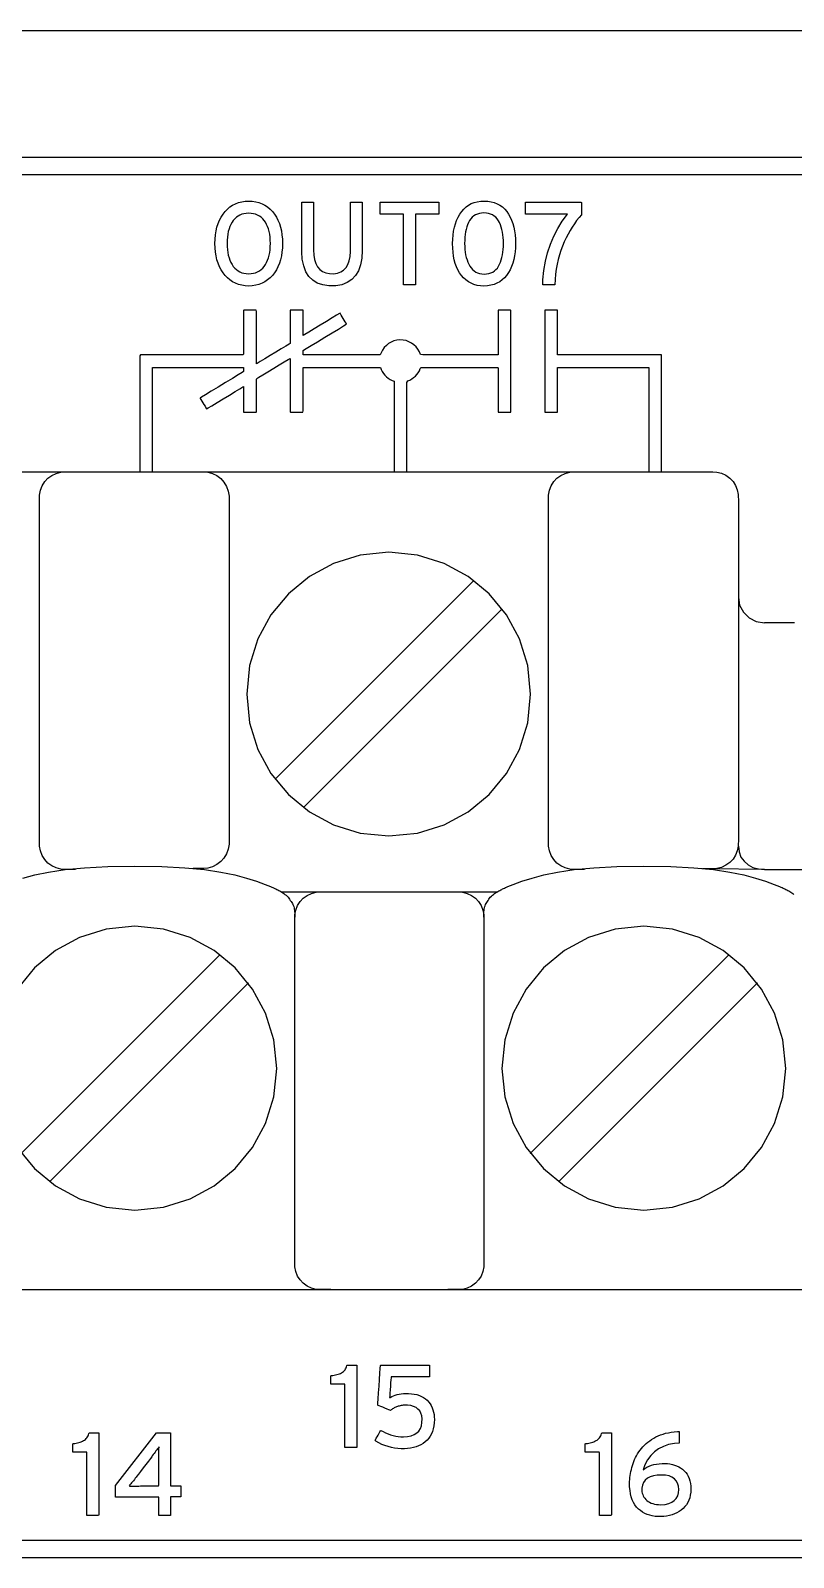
# Model space of a CAD drawing. Extents: x 1 to 47.7, y 0.2 to 33.4.
# Drawn here: x 30.652 to 31.551, y 13.384 to 15.184 of the extents above; entities that cross this region are included whole.
import ezdxf

# ---------------------------------------------------------------- set-up
doc = ezdxf.new("R2010")
doc.units = 0
doc.header["$MEASUREMENT"] = 0
doc.layers.add('6_0____DWG', color=7, linetype='CONTINUOUS')

msp = doc.modelspace()

# ---------------------------------------------------------------- linework, layer by layer
at = {"layer": '6_0____DWG'}
for points in [[(29.6799, 15.1836), (29.7622, 15.1836), (29.8452, 15.1836), (29.9287, 15.1836), (30.0129, 15.1836), (30.0976, 15.1836), (30.183, 15.1836), (30.2689, 15.1836), (30.4423, 15.1836), (30.6179, 15.1836), (30.7955, 15.1836), (30.975, 15.1836), (31.1564, 15.1836), (31.3395, 15.1836), (31.5243, 15.1836), (31.7106, 15.1836)], [(31.8808, 15.0339), (31.3597, 15.0339), (31.1005, 15.0339), (30.8428, 15.0339), (30.5871, 15.0339), (30.3339, 15.0339), (30.0839, 15.0339), (29.9601, 15.0339), (29.8373, 15.0339), (29.7156, 15.0339), (29.5949, 15.0339), (29.4754, 15.0339), (29.357, 15.0339), (29.24, 15.0339), (29.1243, 15.0339), (29.01, 15.0339), (28.8971, 15.0339), (28.7858, 15.0339), (28.6761, 15.0339), (28.568, 15.0339), (28.4617, 15.0339)], [(28.4781, 15.0139), (28.5488, 15.0139), (28.6204, 15.0139), (28.6931, 15.0139), (28.7666, 15.0139), (28.9165, 15.0139), (29.0698, 15.0139), (29.2264, 15.0139), (29.386, 15.0139), (29.5485, 15.0139), (29.7137, 15.0139), (29.8813, 15.0139), (30.0512, 15.0139), (30.2231, 15.0139), (30.3969, 15.0139), (30.5724, 15.0139), (30.7493, 15.0139), (30.9275, 15.0139), (31.2868, 15.0139), (31.6489, 15.0139)], [(31.1057, 14.967), (31.1057, 14.884), (31.0916, 14.884), (31.0916, 14.967), (31.0641, 14.967), (31.0641, 14.9812), (31.1332, 14.9812), (31.1332, 14.967), (31.1057, 14.967)], [(31.2732, 14.8015), (31.2732, 14.854), (31.2582, 14.854), (31.2582, 14.734), (31.2732, 14.734), (31.2732, 14.7865), (31.3807, 14.7865), (31.3807, 14.6636), (31.3957, 14.6636), (31.3957, 14.8015), (31.2732, 14.8015)], [(26.4752, 14.6636), (31.4522, 14.6636)], [(30.7049, 14.1948), (30.7044, 14.1948), (30.703, 14.1948), (30.7011, 14.1948), (30.6989, 14.1948), (30.6967, 14.1948), (30.6947, 14.1948), (30.6932, 14.1948), (30.6925, 14.1948), (30.6878, 14.1952), (30.6822, 14.1967), (30.677, 14.1991), (30.6725, 14.2024), (30.6687, 14.2065), (30.6657, 14.2113), (30.6636, 14.2166), (30.6626, 14.2223), (30.6625, 14.2309), (30.6625, 14.2653), (30.6625, 14.322), (30.6625, 14.392), (30.6625, 14.4664), (30.6625, 14.5364), (30.6625, 14.5931), (30.6625, 14.6275), (30.6626, 14.6361), (30.6636, 14.6418), (30.6657, 14.6471), (30.6687, 14.6519), (30.6725, 14.656), (30.677, 14.6593), (30.6822, 14.6617), (30.6878, 14.6632), (30.6925, 14.6636), (30.6932, 14.6636), (30.6947, 14.6636), (30.6967, 14.6636), (30.6989, 14.6636), (30.7011, 14.6636), (30.703, 14.6636), (30.7044, 14.6636), (30.7049, 14.6636)], [(30.8438, 14.6636), (30.8444, 14.6636), (30.8457, 14.6636), (30.8476, 14.6636), (30.8498, 14.6636), (30.852, 14.6636), (30.854, 14.6636), (30.8555, 14.6636), (30.8562, 14.6636), (30.861, 14.6632), (30.8666, 14.6616), (30.8717, 14.6591), (30.8762, 14.6556), (30.88, 14.6513), (30.883, 14.6463), (30.8851, 14.6408), (30.8861, 14.6347), (30.8862, 14.626), (30.8862, 14.592), (30.8862, 14.5359), (30.8862, 14.4666), (30.8862, 14.3929), (30.8862, 14.3236), (30.8862, 14.2675), (30.8862, 14.2335), (30.8861, 14.2248), (30.8851, 14.2188), (30.883, 14.2132), (30.88, 14.2083), (30.8762, 14.204), (30.8717, 14.2005), (30.8666, 14.1979), (30.861, 14.1964), (30.8562, 14.196), (30.8555, 14.196), (30.854, 14.196), (30.852, 14.196), (30.8498, 14.196), (30.8476, 14.196), (30.8457, 14.196), (30.8444, 14.196), (30.8438, 14.196)], [(31.3049, 14.1948), (31.3044, 14.1948), (31.303, 14.1948), (31.3011, 14.1948), (31.2989, 14.1948), (31.2967, 14.1948), (31.2947, 14.1948), (31.2932, 14.1948), (31.2925, 14.1948), (31.2878, 14.1952), (31.2822, 14.1967), (31.277, 14.1991), (31.2725, 14.2024), (31.2687, 14.2065), (31.2657, 14.2113), (31.2636, 14.2166), (31.2626, 14.2223), (31.2625, 14.2309), (31.2625, 14.2653), (31.2625, 14.322), (31.2625, 14.392), (31.2625, 14.4664), (31.2625, 14.5364), (31.2625, 14.5931), (31.2625, 14.6275), (31.2626, 14.6361), (31.2636, 14.6418), (31.2657, 14.6471), (31.2687, 14.6519), (31.2725, 14.656), (31.277, 14.6593), (31.2822, 14.6617), (31.2878, 14.6632), (31.2925, 14.6636), (31.2932, 14.6636), (31.2947, 14.6636), (31.2967, 14.6636), (31.2989, 14.6636), (31.3011, 14.6636), (31.303, 14.6636), (31.3044, 14.6636), (31.3049, 14.6636)], [(31.4439, 14.6636), (31.4444, 14.6636), (31.4457, 14.6636), (31.4476, 14.6636), (31.4498, 14.6636), (31.4521, 14.6636), (31.4541, 14.6636), (31.4555, 14.6636), (31.4562, 14.6636), (31.461, 14.6632), (31.4666, 14.6618), (31.4717, 14.6594), (31.4762, 14.6561), (31.4801, 14.6521), (31.4831, 14.6475), (31.4851, 14.6423), (31.4862, 14.6367), (31.4863, 14.6281), (31.4863, 14.5936), (31.4863, 14.5369), (31.4863, 14.4668), (31.4863, 14.3922), (31.4863, 14.3221), (31.4863, 14.2654), (31.4863, 14.231), (31.4862, 14.2224), (31.4851, 14.2167), (31.4831, 14.2116), (31.4801, 14.2069), (31.4762, 14.2029), (31.4717, 14.1997), (31.4666, 14.1973), (31.461, 14.1959), (31.4562, 14.1955), (31.4555, 14.1955), (31.4541, 14.1955), (31.4521, 14.1955), (31.4498, 14.1955), (31.4476, 14.1955), (31.4457, 14.1955), (31.4444, 14.1955), (31.4439, 14.1955)], [(30.9404, 14.3011), (31.1747, 14.5354)], [(31.4863, 14.5157), (31.4878, 14.5062), (31.4922, 14.4979), (31.4989, 14.4914), (31.5074, 14.4871), (31.5171, 14.4855)], [(30.9739, 14.2677), (31.2081, 14.502)], [(31.5525, 14.4855), (31.5268, 14.4855), (31.5171, 14.4855)], [(31.4863, 14.2222), (31.4871, 14.2154), (31.4894, 14.2094), (31.493, 14.2044), (31.4978, 14.2003), (31.5035, 14.1973), (31.51, 14.1954), (31.5171, 14.1948), (31.5214, 14.1948), (31.5323, 14.1948), (31.5472, 14.1948), (31.5635, 14.1948), (31.5784, 14.1948), (31.5893, 14.1948), (31.5936, 14.1948)], [(30.6431, 14.1847), (30.6569, 14.1883), (30.6733, 14.1917), (30.6927, 14.1946), (30.7158, 14.1968), (30.743, 14.1983), (30.7748, 14.1988), (30.8067, 14.1983), (30.8339, 14.1968), (30.857, 14.1946), (30.8764, 14.1917), (30.8928, 14.1883), (30.9066, 14.1847), (30.9184, 14.1809), (30.9287, 14.1771), (30.935, 14.1746), (30.9365, 14.174), (30.9378, 14.1734), (30.939, 14.1729), (30.9401, 14.1724), (30.9412, 14.1719), (30.9423, 14.1713), (30.9434, 14.1708), (30.9445, 14.1702), (30.9458, 14.1695), (30.947, 14.1688), (30.9482, 14.168), (30.9494, 14.1672), (30.9507, 14.1663), (30.9519, 14.1654), (30.9532, 14.1644), (30.9545, 14.1634), (30.9558, 14.1622), (30.9566, 14.1609), (30.9574, 14.1597), (30.9582, 14.1584), (30.9591, 14.1572), (30.9599, 14.1559), (30.9606, 14.1546), (30.9613, 14.1534), (30.9619, 14.1521), (30.9623, 14.151), (30.9627, 14.1497), (30.9629, 14.1482), (30.9631, 14.1466), (30.9633, 14.145), (30.9634, 14.1433), (30.9635, 14.1416), (30.9635, 14.1399), (30.9635, 14.1384)], [(31.1862, 14.1384), (31.1862, 14.1399), (31.1862, 14.1416), (31.1863, 14.1433), (31.1864, 14.145), (31.1866, 14.1466), (31.1868, 14.1482), (31.187, 14.1497), (31.1874, 14.151), (31.1878, 14.1521), (31.1884, 14.1534), (31.1891, 14.1546), (31.1898, 14.1559), (31.1906, 14.1572), (31.1915, 14.1584), (31.1923, 14.1597), (31.1931, 14.1609), (31.1939, 14.1622), (31.1952, 14.1634), (31.1965, 14.1644), (31.1977, 14.1654), (31.199, 14.1663), (31.2002, 14.1672), (31.2015, 14.168), (31.2027, 14.1688), (31.2039, 14.1695), (31.2052, 14.1702), (31.2063, 14.1708), (31.2074, 14.1713), (31.2085, 14.1719), (31.2096, 14.1724), (31.2107, 14.1729), (31.2119, 14.1734), (31.2132, 14.174), (31.2147, 14.1746), (31.221, 14.1771), (31.2313, 14.1809), (31.2431, 14.1847), (31.2569, 14.1883), (31.2733, 14.1917), (31.2927, 14.1946), (31.3158, 14.1968), (31.343, 14.1983), (31.3749, 14.1988), (31.4067, 14.1983), (31.4339, 14.1968), (31.457, 14.1946), (31.4764, 14.1917), (31.4928, 14.1883), (31.5066, 14.1847), (31.5184, 14.1809), (31.5287, 14.1771), (31.535, 14.1746), (31.5365, 14.174), (31.5378, 14.1734), (31.539, 14.1729), (31.5401, 14.1724), (31.5412, 14.1719), (31.5423, 14.1713), (31.5434, 14.1708), (31.5445, 14.1702), (31.5458, 14.1695), (31.547, 14.1688), (31.5482, 14.168), (31.5494, 14.1672), (31.5507, 14.1663), (31.5519, 14.1654)], [(31.5171, 14.1948), (31.4563, 14.1955)], [(30.9477, 14.1683), (31.2025, 14.1683)], [(31.0059, 13.6996), (31.0054, 13.6996), (31.0041, 13.6996), (31.0021, 13.6996), (30.9999, 13.6996), (30.9977, 13.6996), (30.9957, 13.6996), (30.9942, 13.6996), (30.9936, 13.6996), (30.9888, 13.6999), (30.9832, 13.7013), (30.9781, 13.7037), (30.9735, 13.707), (30.9697, 13.711), (30.9667, 13.7156), (30.9647, 13.7208), (30.9636, 13.7265), (30.9635, 13.7351), (30.9635, 13.7696), (30.9635, 13.8264), (30.9635, 13.8966), (30.9635, 13.9713), (30.9635, 14.0415), (30.9635, 14.0983), (30.9635, 14.1328), (30.9636, 14.1414), (30.9647, 14.147), (30.9667, 14.1522), (30.9697, 14.1569), (30.9735, 14.1609), (30.9781, 14.1641), (30.9832, 14.1665), (30.9888, 14.168), (30.9936, 14.1683), (30.9942, 14.1683), (30.9957, 14.1683), (30.9977, 14.1683), (30.9999, 14.1683), (31.0021, 14.1683), (31.0041, 14.1683), (31.0054, 14.1683), (31.0059, 14.1683)], [(31.144, 14.1683), (31.1445, 14.1683), (31.1459, 14.1683), (31.1478, 14.1683), (31.15, 14.1683), (31.1522, 14.1683), (31.1542, 14.1683), (31.1557, 14.1683), (31.1564, 14.1683), (31.1611, 14.168), (31.1667, 14.1665), (31.1718, 14.1641), (31.1764, 14.1609), (31.1802, 14.1569), (31.1832, 14.1522), (31.1853, 14.147), (31.1863, 14.1414), (31.1864, 14.1328), (31.1864, 14.0983), (31.1864, 14.0415), (31.1864, 13.9713), (31.1864, 13.8966), (31.1864, 13.8264), (31.1864, 13.7696), (31.1864, 13.7351), (31.1863, 13.7265), (31.1853, 13.7208), (31.1832, 13.7156), (31.1802, 13.711), (31.1764, 13.707), (31.1718, 13.7037), (31.1667, 13.7013), (31.1611, 13.6999), (31.1564, 13.6996), (31.1557, 13.6996), (31.1542, 13.6996), (31.1522, 13.6996), (31.15, 13.6996), (31.1478, 13.6996), (31.1459, 13.6996), (31.1445, 13.6996), (31.144, 13.6996)], [(30.6361, 13.8669), (30.6565, 13.8422), (30.6813, 13.8218), (30.7097, 13.8064), (30.7412, 13.7967), (30.7749, 13.7933), (30.8086, 13.7967), (30.84, 13.8064), (30.8684, 13.8218), (30.8932, 13.8422), (30.9136, 13.8669), (30.929, 13.8953), (30.9388, 13.9267), (30.9422, 13.9604), (30.9388, 13.9941), (30.929, 14.0255), (30.9136, 14.0539), (30.8932, 14.0787), (30.8684, 14.0992), (30.84, 14.1146), (30.8086, 14.1244), (30.7749, 14.1278), (30.7412, 14.1244), (30.7097, 14.1146), (30.6813, 14.0992), (30.6565, 14.0787), (30.6361, 14.0539)], [(30.6411, 13.8601), (30.8754, 14.0944)], [(31.2411, 13.8601), (31.4754, 14.0944)], [(30.6745, 13.8267), (30.9088, 14.061)], [(31.2745, 13.8267), (31.5088, 14.061)], [(26.7935, 13.6996), (31.7746, 13.6996)], [(30.8168, 13.4554), (30.8168, 13.4335), (30.8031, 13.4335), (30.8031, 13.4549), (30.7521, 13.4549), (30.7521, 13.4688), (30.8006, 13.5307), (30.8168, 13.5307), (30.8168, 13.4682), (30.8292, 13.4682), (30.8292, 13.4554), (30.8168, 13.4554)], [(32.133, 13.4039), (31.4073, 13.4039), (31.0469, 13.4039), (30.8679, 13.4039), (30.6902, 13.4039), (30.5137, 13.4039), (30.3388, 13.4039), (30.1656, 13.4039), (29.9943, 13.4039), (29.8251, 13.4039), (29.6583, 13.4039), (29.494, 13.4039), (29.3325, 13.4039), (29.1738, 13.4039), (29.0183, 13.4039), (28.8661, 13.4039), (28.7914, 13.4039), (28.7175, 13.4039), (28.6445, 13.4039), (28.5725, 13.4039), (28.5015, 13.4039), (28.4315, 13.4039)], [(28.4617, 13.3839), (28.568, 13.3839), (28.6761, 13.3839), (28.7858, 13.3839), (28.8971, 13.3839), (29.01, 13.3839), (29.1243, 13.3839), (29.24, 13.3839), (29.357, 13.3839), (29.4754, 13.3839), (29.5949, 13.3839), (29.7156, 13.3839), (29.8373, 13.3839), (29.9601, 13.3839), (30.0839, 13.3839), (30.3339, 13.3839), (30.5871, 13.3839), (30.8428, 13.3839), (31.1005, 13.3839), (31.3597, 13.3839), (31.8808, 13.3839)]]:
    msp.add_lwpolyline(points, dxfattribs=at)
for points in [[(30.9491, 14.9326), (30.9489, 14.9275), (30.9484, 14.9225), (30.9477, 14.9179), (30.9466, 14.9134), (30.9453, 14.9093), (30.9437, 14.9053), (30.9418, 14.9017), (30.9396, 14.8982), (30.9371, 14.895), (30.9344, 14.8922), (30.9314, 14.8896), (30.9283, 14.8875), (30.9249, 14.8858), (30.9213, 14.8844), (30.9174, 14.8834), (30.9134, 14.8827), (30.9091, 14.8824), (30.9049, 14.8827), (30.9009, 14.8834), (30.8971, 14.8844), (30.8935, 14.8858), (30.8902, 14.8875), (30.8871, 14.8896), (30.8842, 14.8922), (30.8815, 14.895), (30.879, 14.8982), (30.8768, 14.9017), (30.8748, 14.9053), (30.8732, 14.9093), (30.8718, 14.9134), (30.8707, 14.9179), (30.87, 14.9225), (30.8695, 14.9275), (30.8693, 14.9326), (30.8695, 14.9378), (30.87, 14.9427), (30.8707, 14.9474), (30.8718, 14.9519), (30.8732, 14.9561), (30.8748, 14.96), (30.8768, 14.9637), (30.879, 14.9672), (30.8815, 14.9704), (30.8842, 14.9732), (30.8871, 14.9757), (30.8902, 14.9778), (30.8935, 14.9795), (30.8971, 14.9809), (30.9009, 14.9819), (30.9049, 14.9825), (30.9091, 14.9827), (30.9134, 14.9825), (30.9174, 14.9819), (30.9213, 14.9809), (30.9249, 14.9795), (30.9283, 14.9778), (30.9314, 14.9757), (30.9344, 14.9732), (30.9371, 14.9704), (30.9396, 14.9672), (30.9418, 14.9637), (30.9437, 14.96), (30.9453, 14.9561), (30.9466, 14.9519), (30.9477, 14.9474), (30.9484, 14.9427), (30.9489, 14.9378)], [(31.0431, 14.9245), (31.0426, 14.9154), (31.0411, 14.9074), (31.0386, 14.9005), (31.0351, 14.8947), (31.0307, 14.89), (31.0254, 14.8865), (31.0191, 14.884), (31.0118, 14.8827), (31.0038, 14.8826), (30.9964, 14.8837), (30.99, 14.886), (30.9846, 14.8894), (30.9801, 14.8938), (30.9765, 14.8994), (30.974, 14.9062), (30.9723, 14.914), (30.9716, 14.9229), (30.9716, 14.9262), (30.9716, 14.9312), (30.9716, 14.9389), (30.9716, 14.9481), (30.9716, 14.9579), (30.9716, 14.9672), (30.9716, 14.9748), (30.9716, 14.9798), (30.9716, 14.9812), (30.9723, 14.9812), (30.9739, 14.9812), (30.976, 14.9812), (30.9784, 14.9812), (30.9808, 14.9812), (30.983, 14.9812), (30.9847, 14.9812), (30.9856, 14.9812), (30.9857, 14.9804), (30.9857, 14.9761), (30.9857, 14.9689), (30.9857, 14.96), (30.9857, 14.9503), (30.9857, 14.9409), (30.9857, 14.9329), (30.9857, 14.9273), (30.9857, 14.9252), (30.986, 14.919), (30.9869, 14.9137), (30.9883, 14.909), (30.9903, 14.9051), (30.993, 14.902), (30.9962, 14.8996), (31, 14.898), (31.0043, 14.8971), (31.0092, 14.897), (31.0138, 14.8977), (31.0178, 14.8992), (31.0211, 14.9013), (31.0239, 14.9042), (31.0261, 14.9078), (31.0277, 14.9121), (31.0286, 14.9172), (31.029, 14.923), (31.029, 14.9256), (31.029, 14.9307), (31.029, 14.9384), (31.029, 14.9478), (31.029, 14.9577), (31.029, 14.967), (31.029, 14.9747), (31.029, 14.9798), (31.029, 14.9812), (31.0298, 14.9812), (31.0313, 14.9812), (31.0334, 14.9812), (31.0358, 14.9812), (31.0383, 14.9812), (31.0404, 14.9812), (31.0421, 14.9812), (31.043, 14.9812), (31.0431, 14.9804), (31.0431, 14.976), (31.0431, 14.9688), (31.0431, 14.9597), (31.0431, 14.9499), (31.0431, 14.9404), (31.0431, 14.9323), (31.0431, 14.9266)], [(31.2237, 14.9328), (31.2236, 14.9276), (31.2232, 14.9227), (31.2226, 14.918), (31.2216, 14.9136), (31.2205, 14.9094), (31.219, 14.9055), (31.2174, 14.9017), (31.2154, 14.8983), (31.2132, 14.895), (31.2107, 14.8922), (31.208, 14.8896), (31.205, 14.8875), (31.2018, 14.8858), (31.1983, 14.8844), (31.1946, 14.8834), (31.1907, 14.8827), (31.1865, 14.8824), (31.1823, 14.8827), (31.1784, 14.8833), (31.1747, 14.8843), (31.1713, 14.8857), (31.1681, 14.8875), (31.1652, 14.8896), (31.1625, 14.8921), (31.16, 14.8949), (31.1578, 14.8981), (31.1558, 14.9015), (31.1542, 14.9052), (31.1527, 14.9091), (31.1515, 14.9133), (31.1506, 14.9177), (31.15, 14.9224), (31.1496, 14.9273), (31.1495, 14.9325), (31.1496, 14.9377), (31.15, 14.9426), (31.1507, 14.9473), (31.1516, 14.9517), (31.1528, 14.9559), (31.1542, 14.9599), (31.1559, 14.9636), (31.1579, 14.9671), (31.1602, 14.9703), (31.1626, 14.9732), (31.1654, 14.9757), (31.1683, 14.9778), (31.1715, 14.9796), (31.175, 14.9809), (31.1786, 14.9819), (31.1826, 14.9825), (31.1867, 14.9827), (31.1909, 14.9825), (31.1949, 14.9819), (31.1986, 14.9809), (31.202, 14.9795), (31.2052, 14.9778), (31.2082, 14.9757), (31.2109, 14.9732), (31.2133, 14.9704), (31.2155, 14.9672), (31.2174, 14.9638), (31.2191, 14.9601), (31.2205, 14.9562), (31.2217, 14.952), (31.2226, 14.9475), (31.2232, 14.9429), (31.2236, 14.9379)], [(31.3013, 14.9665), (31.2985, 14.9632), (31.2957, 14.9596), (31.293, 14.9559), (31.2904, 14.952), (31.288, 14.9479), (31.2856, 14.9437), (31.2833, 14.9392), (31.2811, 14.9345), (31.279, 14.9296), (31.2771, 14.9245), (31.2755, 14.9193), (31.274, 14.9138), (31.2728, 14.9082), (31.2717, 14.9024), (31.2709, 14.8965), (31.2703, 14.8903), (31.27, 14.884), (31.2694, 14.884), (31.268, 14.884), (31.2659, 14.884), (31.2635, 14.884), (31.261, 14.884), (31.2587, 14.884), (31.2569, 14.884), (31.2559, 14.884), (31.256, 14.8897), (31.2572, 14.9008), (31.259, 14.9116), (31.2615, 14.9218), (31.2648, 14.9317), (31.2688, 14.9412), (31.2734, 14.9502), (31.2788, 14.9589), (31.2849, 14.9671), (31.283, 14.9671), (31.278, 14.9671), (31.2708, 14.9671), (31.2624, 14.9671), (31.2538, 14.9671), (31.2459, 14.9671), (31.2396, 14.9671), (31.2361, 14.9671), (31.2356, 14.9672), (31.2356, 14.9683), (31.2356, 14.97), (31.2356, 14.9723), (31.2356, 14.9748), (31.2356, 14.9772), (31.2356, 14.9792), (31.2356, 14.9806), (31.2356, 14.9812), (31.2381, 14.9812), (31.2448, 14.9812), (31.2544, 14.9812), (31.2656, 14.9812), (31.2771, 14.9812), (31.2876, 14.9812), (31.2959, 14.9812), (31.3007, 14.9812), (31.3013, 14.981), (31.3013, 14.98), (31.3013, 14.9781), (31.3013, 14.9758), (31.3013, 14.9732), (31.3013, 14.9707), (31.3013, 14.9685), (31.3013, 14.967)], [(30.9347, 14.9326), (30.9346, 14.9365), (30.9343, 14.9401), (30.9339, 14.9435), (30.9333, 14.9467), (30.9325, 14.9498), (30.9315, 14.9526), (30.9303, 14.9552), (30.929, 14.9577), (30.9275, 14.9599), (30.9258, 14.9618), (30.9239, 14.9635), (30.9219, 14.9649), (30.9197, 14.9661), (30.9173, 14.967), (30.9147, 14.9677), (30.912, 14.9681), (30.9091, 14.9682), (30.9063, 14.9681), (30.9036, 14.9677), (30.9011, 14.967), (30.8988, 14.9661), (30.8966, 14.9649), (30.8946, 14.9635), (30.8927, 14.9618), (30.891, 14.9599), (30.8895, 14.9577), (30.8881, 14.9552), (30.887, 14.9526), (30.886, 14.9498), (30.8851, 14.9467), (30.8845, 14.9435), (30.8841, 14.9401), (30.8838, 14.9365), (30.8837, 14.9326), (30.8838, 14.9289), (30.8841, 14.9253), (30.8845, 14.9219), (30.8851, 14.9187), (30.886, 14.9157), (30.887, 14.9129), (30.8881, 14.9103), (30.8895, 14.9079), (30.891, 14.9056), (30.8927, 14.9036), (30.8946, 14.9018), (30.8966, 14.9003), (30.8988, 14.8991), (30.9011, 14.8982), (30.9036, 14.8975), (30.9063, 14.8971), (30.9091, 14.897), (30.912, 14.8971), (30.9147, 14.8975), (30.9173, 14.8982), (30.9197, 14.8991), (30.9219, 14.9003), (30.9239, 14.9018), (30.9258, 14.9036), (30.9275, 14.9056), (30.929, 14.9079), (30.9303, 14.9103), (30.9315, 14.9129), (30.9325, 14.9157), (30.9333, 14.9187), (30.9339, 14.9219), (30.9343, 14.9253), (30.9346, 14.9289)], [(31.2095, 14.9325), (31.2094, 14.9361), (31.2092, 14.9396), (31.2088, 14.9429), (31.2083, 14.9461), (31.2077, 14.9491), (31.2069, 14.9519), (31.2059, 14.9546), (31.2048, 14.9572), (31.2036, 14.9595), (31.2021, 14.9616), (31.2004, 14.9635), (31.1986, 14.965), (31.1966, 14.9663), (31.1943, 14.9673), (31.1919, 14.968), (31.1893, 14.9685), (31.1865, 14.9686), (31.1837, 14.9685), (31.1811, 14.968), (31.1787, 14.9673), (31.1765, 14.9663), (31.1745, 14.9651), (31.1727, 14.9635), (31.1711, 14.9617), (31.1696, 14.9597), (31.1684, 14.9573), (31.1672, 14.9548), (31.1663, 14.9522), (31.1655, 14.9493), (31.1648, 14.9464), (31.1643, 14.9432), (31.1639, 14.9399), (31.1638, 14.9364), (31.1637, 14.9328), (31.1638, 14.9292), (31.164, 14.9257), (31.1644, 14.9224), (31.1649, 14.9193), (31.1656, 14.9163), (31.1665, 14.9135), (31.1675, 14.9108), (31.1686, 14.9083), (31.1699, 14.9059), (31.1713, 14.9038), (31.173, 14.9019), (31.1748, 14.9003), (31.1768, 14.899), (31.179, 14.8979), (31.1814, 14.8972), (31.184, 14.8967), (31.1867, 14.8965), (31.1895, 14.8967), (31.1922, 14.8972), (31.1946, 14.8979), (31.1968, 14.8989), (31.1988, 14.9002), (31.2006, 14.9018), (31.2023, 14.9037), (31.2037, 14.9058), (31.2049, 14.9082), (31.206, 14.9107), (31.2069, 14.9133), (31.2077, 14.9161), (31.2084, 14.9191), (31.2088, 14.9222), (31.2092, 14.9255), (31.2094, 14.9289)], [(31.2032, 14.8015), (31.2, 14.8015), (31.1914, 14.8015), (31.1791, 14.8015), (31.1645, 14.8015), (31.1492, 14.8015), (31.1347, 14.8015), (31.1227, 14.8015), (31.1145, 14.8015), (31.1118, 14.8018), (31.1104, 14.8051), (31.1087, 14.8081), (31.1065, 14.8109), (31.104, 14.8133), (31.1012, 14.8153), (31.0981, 14.8169), (31.0947, 14.8181), (31.0912, 14.8188), (31.0875, 14.819), (31.0838, 14.8186), (31.0803, 14.8177), (31.0771, 14.8164), (31.0741, 14.8146), (31.0714, 14.8124), (31.069, 14.8099), (31.067, 14.807), (31.0653, 14.8039), (31.0642, 14.8015), (31.0593, 14.8015), (31.0496, 14.8015), (31.0364, 14.8015), (31.0215, 14.8015), (31.0063, 14.8015), (30.9923, 14.8015), (30.9812, 14.8015), (30.9745, 14.8015), (30.9732, 14.8015), (30.9732, 14.8018), (30.9732, 14.8024), (30.9732, 14.8031), (30.9732, 14.8039), (30.9732, 14.8047), (30.9732, 14.8055), (30.9732, 14.806), (30.9732, 14.8064), (30.9736, 14.8067), (30.9769, 14.8087), (30.9828, 14.8123), (30.9904, 14.8169), (30.999, 14.8221), (31.0075, 14.8272), (31.0151, 14.8318), (31.021, 14.8354), (31.0242, 14.8374), (31.0245, 14.8377), (31.0239, 14.8386), (31.023, 14.8401), (31.0218, 14.8421), (31.0205, 14.8442), (31.0193, 14.8463), (31.0181, 14.8482), (31.0173, 14.8496), (31.0168, 14.8504), (31.0161, 14.85), (31.0128, 14.848), (31.0075, 14.8448), (31.0008, 14.8407), (30.9935, 14.8363), (30.9864, 14.832), (30.9801, 14.8282), (30.9755, 14.8254), (30.9733, 14.824), (30.9732, 14.8246), (30.9732, 14.827), (30.9732, 14.8308), (30.9732, 14.8354), (30.9732, 14.8405), (30.9732, 14.8453), (30.9732, 14.8496), (30.9732, 14.8526), (30.9732, 14.854), (30.9728, 14.854), (30.9715, 14.854), (30.9696, 14.854), (30.9672, 14.854), (30.9647, 14.854), (30.9623, 14.854), (30.9602, 14.854), (30.9588, 14.854), (30.9582, 14.854), (30.9582, 14.8528), (30.9582, 14.8493), (30.9582, 14.8441), (30.9582, 14.8379), (30.9582, 14.8313), (30.9582, 14.8251), (30.9582, 14.8198), (30.9582, 14.8162), (30.9582, 14.8149), (30.9567, 14.814), (30.9529, 14.8117), (30.9475, 14.8084), (30.9411, 14.8045), (30.9343, 14.8005), (30.928, 14.7966), (30.9228, 14.7935), (30.9193, 14.7913), (30.9182, 14.7907), (30.9182, 14.7934), (30.9182, 14.7997), (30.9182, 14.8085), (30.9182, 14.8187), (30.9182, 14.8294), (30.9182, 14.8392), (30.9182, 14.8474), (30.9182, 14.8526), (30.9181, 14.854), (30.9174, 14.854), (30.9159, 14.854), (30.9137, 14.854), (30.9113, 14.854), (30.9088, 14.854), (30.9065, 14.854), (30.9046, 14.854), (30.9034, 14.854), (30.9032, 14.8538), (30.9032, 14.851), (30.9032, 14.8453), (30.9032, 14.8377), (30.9032, 14.8291), (30.9032, 14.8203), (30.9032, 14.8123), (30.9032, 14.806), (30.9032, 14.8022), (30.9025, 14.8015), (30.8951, 14.8015), (30.8814, 14.8015), (30.8633, 14.8015), (30.8431, 14.8015), (30.8228, 14.8015), (30.8044, 14.8015), (30.7901, 14.8015), (30.7818, 14.8015), (30.7807, 14.8003), (30.7807, 14.7912), (30.7807, 14.7752), (30.7807, 14.7546), (30.7807, 14.7318), (30.7807, 14.709), (30.7807, 14.6886), (30.7807, 14.673), (30.7807, 14.6645), (30.7809, 14.6636), (30.7819, 14.6636), (30.7837, 14.6636), (30.786, 14.6636), (30.7885, 14.6636), (30.791, 14.6636), (30.7931, 14.6636), (30.7948, 14.6636), (30.7956, 14.6636), (30.7957, 14.6656), (30.7957, 14.675), (30.7957, 14.6902), (30.7957, 14.7091), (30.7957, 14.7296), (30.7957, 14.7497), (30.7957, 14.7672), (30.7957, 14.7801), (30.7957, 14.7863), (30.7979, 14.7865), (30.8067, 14.7865), (30.8204, 14.7865), (30.8371, 14.7865), (30.8551, 14.7865), (30.8725, 14.7865), (30.8875, 14.7865), (30.8983, 14.7865), (30.9031, 14.7865), (30.9032, 14.7864), (30.9032, 14.7859), (30.9032, 14.7853), (30.9032, 14.7845), (30.9032, 14.7837), (30.9032, 14.7829), (30.9032, 14.7822), (30.9032, 14.7818), (30.9032, 14.7816), (30.9015, 14.7806), (30.8968, 14.7777), (30.89, 14.7736), (30.8818, 14.7686), (30.8732, 14.7634), (30.865, 14.7584), (30.8581, 14.7543), (30.8534, 14.7514), (30.8518, 14.7504), (30.8521, 14.7499), (30.8528, 14.7487), (30.8539, 14.7469), (30.8551, 14.7449), (30.8564, 14.7427), (30.8577, 14.7407), (30.8587, 14.739), (30.8593, 14.7379), (30.8596, 14.7376), (30.8615, 14.7388), (30.8659, 14.7414), (30.872, 14.7451), (30.8791, 14.7494), (30.8864, 14.7538), (30.8932, 14.758), (30.8987, 14.7613), (30.9023, 14.7635), (30.9032, 14.764), (30.9032, 14.7625), (30.9032, 14.7593), (30.9032, 14.755), (30.9032, 14.7501), (30.9032, 14.7451), (30.9032, 14.7405), (30.9032, 14.7368), (30.9032, 14.7345), (30.9032, 14.734), (30.9041, 14.734), (30.9057, 14.734), (30.9079, 14.734), (30.9103, 14.734), (30.9128, 14.734), (30.9151, 14.734), (30.9169, 14.734), (30.918, 14.734), (30.9182, 14.7342), (30.9182, 14.7367), (30.9182, 14.7411), (30.9182, 14.7469), (30.9182, 14.7533), (30.9182, 14.7598), (30.9182, 14.7657), (30.9182, 14.7702), (30.9182, 14.7728), (30.9186, 14.7733), (30.9212, 14.775), (30.9259, 14.7778), (30.9319, 14.7814), (30.9386, 14.7855), (30.9452, 14.7895), (30.951, 14.793), (30.9555, 14.7957), (30.9579, 14.7972), (30.9582, 14.7965), (30.9582, 14.7919), (30.9582, 14.7843), (30.9582, 14.7746), (30.9582, 14.7641), (30.9582, 14.7537), (30.9582, 14.7445), (30.9582, 14.7377), (30.9582, 14.7342), (30.9584, 14.734), (30.9596, 14.734), (30.9615, 14.734), (30.9638, 14.734), (30.9663, 14.734), (30.9687, 14.734), (30.9708, 14.734), (30.9724, 14.734), (30.9731, 14.734), (30.9732, 14.7352), (30.9732, 14.7395), (30.9732, 14.7462), (30.9732, 14.7544), (30.9732, 14.7632), (30.9732, 14.7717), (30.9732, 14.779), (30.9732, 14.7842), (30.9732, 14.7865), (30.9757, 14.7865), (30.9837, 14.7865), (30.9957, 14.7865), (31.0101, 14.7865), (31.0254, 14.7865), (31.04, 14.7865), (31.0525, 14.7865), (31.0611, 14.7865), (31.0645, 14.7865), (31.0654, 14.784), (31.0666, 14.7816), (31.068, 14.7794), (31.0697, 14.7773), (31.0716, 14.7755), (31.0736, 14.7738), (31.0759, 14.7724), (31.0783, 14.7712), (31.0807, 14.7703), (31.0807, 14.766), (31.0807, 14.7557), (31.0807, 14.741), (31.0807, 14.7238), (31.0807, 14.706), (31.0807, 14.6892), (31.0807, 14.6754), (31.0807, 14.6663), (31.0807, 14.6636), (31.0814, 14.6636), (31.0829, 14.6636), (31.085, 14.6636), (31.0874, 14.6636), (31.0899, 14.6636), (31.0923, 14.6636), (31.0942, 14.6636), (31.0954, 14.6636), (31.0957, 14.6639), (31.0957, 14.6694), (31.0957, 14.6807), (31.0957, 14.696), (31.0957, 14.7134), (31.0957, 14.7312), (31.0957, 14.7476), (31.0957, 14.7606), (31.0957, 14.7687), (31.0966, 14.7706), (31.0991, 14.7716), (31.1014, 14.7729), (31.1036, 14.7745), (31.1056, 14.7762), (31.1074, 14.7782), (31.1089, 14.7803), (31.1103, 14.7826), (31.1114, 14.7851), (31.1125, 14.7865), (31.1183, 14.7865), (31.1287, 14.7865), (31.1422, 14.7865), (31.1574, 14.7865), (31.1725, 14.7865), (31.1861, 14.7865), (31.1966, 14.7865), (31.2024, 14.7865), (31.2032, 14.786), (31.2032, 14.7824), (31.2032, 14.7762), (31.2032, 14.7683), (31.2032, 14.7595), (31.2032, 14.7509), (31.2032, 14.7432), (31.2032, 14.7373), (31.2032, 14.7343), (31.2034, 14.734), (31.2045, 14.734), (31.2063, 14.734), (31.2086, 14.734), (31.2111, 14.734), (31.2136, 14.734), (31.2157, 14.734), (31.2173, 14.734), (31.2181, 14.734), (31.2182, 14.7362), (31.2182, 14.7457), (31.2182, 14.7608), (31.2182, 14.7793), (31.2182, 14.7994), (31.2182, 14.8189), (31.2182, 14.8359), (31.2182, 14.8482), (31.2182, 14.8538), (31.2178, 14.854), (31.2166, 14.854), (31.2146, 14.854), (31.2123, 14.854), (31.2098, 14.854), (31.2073, 14.854), (31.2053, 14.854), (31.2038, 14.854), (31.2032, 14.854), (31.2032, 14.8525), (31.2032, 14.8478), (31.2032, 14.8409), (31.2032, 14.8326), (31.2032, 14.8238), (31.2032, 14.8154), (31.2032, 14.8083), (31.2032, 14.8033)], [(30.9069, 14.4014), (30.9103, 14.3677), (30.92, 14.3363), (30.9354, 14.3079), (30.9559, 14.2832), (30.9807, 14.2628), (31.0091, 14.2474), (31.0405, 14.2377), (31.0743, 14.2343), (31.108, 14.2377), (31.1394, 14.2474), (31.1678, 14.2628), (31.1925, 14.2832), (31.213, 14.3079), (31.2284, 14.3363), (31.2382, 14.3677), (31.2415, 14.4014), (31.2382, 14.4351), (31.2284, 14.4665), (31.213, 14.4949), (31.1925, 14.5197), (31.1678, 14.5402), (31.1394, 14.5556), (31.108, 14.5654), (31.0743, 14.5688), (31.0405, 14.5654), (31.0091, 14.5556), (30.9807, 14.5402), (30.9559, 14.5197), (30.9354, 14.4949), (30.92, 14.4665), (30.9103, 14.4351)], [(31.2075, 13.9604), (31.2109, 13.9267), (31.2207, 13.8953), (31.2361, 13.8669), (31.2565, 13.8422), (31.2813, 13.8218), (31.3097, 13.8064), (31.3412, 13.7967), (31.3749, 13.7933), (31.4086, 13.7967), (31.44, 13.8064), (31.4684, 13.8218), (31.4932, 13.8422), (31.5136, 13.8669), (31.529, 13.8953), (31.5388, 13.9267), (31.5422, 13.9604), (31.5388, 13.9941), (31.529, 14.0255), (31.5136, 14.0539), (31.4932, 14.0787), (31.4684, 14.0992), (31.44, 14.1146), (31.4086, 14.1244), (31.3749, 14.1278), (31.3412, 14.1244), (31.3097, 14.1146), (31.2813, 14.0992), (31.2565, 14.0787), (31.2361, 14.0539), (31.2207, 14.0255), (31.2109, 13.9941)], [(31.0225, 13.5136), (31.0225, 13.5164), (31.0225, 13.524), (31.0225, 13.5349), (31.0225, 13.5475), (31.0225, 13.5606), (31.0225, 13.5725), (31.0225, 13.582), (31.0225, 13.5874), (31.0223, 13.5881), (31.0211, 13.5881), (31.019, 13.5881), (31.0164, 13.5881), (31.0134, 13.5881), (31.0106, 13.5881), (31.0082, 13.5881), (31.0065, 13.5881), (31.0058, 13.5881), (31.0058, 13.5885), (31.0058, 13.5895), (31.0058, 13.591), (31.0058, 13.5927), (31.0058, 13.5944), (31.0058, 13.596), (31.0058, 13.5973), (31.0058, 13.598), (31.0067, 13.5982), (31.0084, 13.5984), (31.01, 13.5987), (31.0116, 13.599), (31.0131, 13.5994), (31.0146, 13.5998), (31.016, 13.6003), (31.0173, 13.6009), (31.0186, 13.6016), (31.0198, 13.6023), (31.0208, 13.6031), (31.0218, 13.604), (31.0227, 13.605), (31.0234, 13.6061), (31.0241, 13.6073), (31.0246, 13.6086), (31.025, 13.61), (31.0253, 13.6107), (31.0262, 13.6107), (31.0276, 13.6107), (31.0294, 13.6107), (31.0314, 13.6107), (31.0334, 13.6107), (31.035, 13.6107), (31.0362, 13.6107), (31.0366, 13.6107), (31.0366, 13.607), (31.0366, 13.5971), (31.0366, 13.583), (31.0366, 13.5664), (31.0366, 13.5494), (31.0366, 13.5338), (31.0366, 13.5216), (31.0366, 13.5145), (31.0365, 13.5136), (31.0355, 13.5136), (31.0337, 13.5136), (31.0314, 13.5136), (31.0289, 13.5136), (31.0265, 13.5136), (31.0245, 13.5136), (31.0231, 13.5136)], [(31.128, 13.5466), (31.1278, 13.5427), (31.1274, 13.539), (31.1267, 13.5356), (31.1258, 13.5324), (31.1245, 13.5295), (31.1231, 13.5267), (31.1214, 13.5243), (31.1194, 13.522), (31.1171, 13.5201), (31.1147, 13.5183), (31.1121, 13.5167), (31.1093, 13.5154), (31.1064, 13.5143), (31.1033, 13.5134), (31.1, 13.5127), (31.0965, 13.5123), (31.0929, 13.512), (31.089, 13.512), (31.0851, 13.5123), (31.0811, 13.5127), (31.0773, 13.5135), (31.0735, 13.5145), (31.0698, 13.5157), (31.0662, 13.5172), (31.0627, 13.5189), (31.0592, 13.5209), (31.0581, 13.5218), (31.0587, 13.5227), (31.0595, 13.5243), (31.0606, 13.5262), (31.0618, 13.5282), (31.0629, 13.5302), (31.0639, 13.5319), (31.0646, 13.5331), (31.0649, 13.5336), (31.0675, 13.5322), (31.0704, 13.5308), (31.0734, 13.5296), (31.0764, 13.5285), (31.0794, 13.5276), (31.0824, 13.527), (31.0854, 13.5265), (31.0885, 13.5262), (31.0918, 13.5261), (31.0965, 13.5265), (31.1007, 13.5273), (31.1042, 13.5287), (31.1072, 13.5306), (31.1096, 13.5329), (31.1115, 13.5358), (31.1127, 13.5392), (31.1134, 13.543), (31.1135, 13.5472), (31.1131, 13.5508), (31.1121, 13.5539), (31.1107, 13.5566), (31.1087, 13.5588), (31.1064, 13.5606), (31.1035, 13.5619), (31.1002, 13.5628), (31.0964, 13.5632), (31.0938, 13.5633), (31.0925, 13.5632), (31.0912, 13.5632), (31.09, 13.563), (31.0888, 13.5629), (31.0877, 13.5627), (31.0866, 13.5624), (31.0855, 13.5622), (31.0845, 13.5619), (31.0835, 13.5615), (31.0825, 13.561), (31.0816, 13.5606), (31.0806, 13.5601), (31.0797, 13.5596), (31.0788, 13.559), (31.078, 13.5584), (31.0771, 13.5578), (31.0763, 13.5572), (31.0757, 13.5574), (31.0743, 13.558), (31.0722, 13.5588), (31.0698, 13.5598), (31.0672, 13.5609), (31.0648, 13.5618), (31.0629, 13.5626), (31.0616, 13.5631), (31.0613, 13.5634), (31.0614, 13.5658), (31.0618, 13.5709), (31.0622, 13.5778), (31.0628, 13.5857), (31.0633, 13.5937), (31.0638, 13.601), (31.0642, 13.6068), (31.0644, 13.6102), (31.0649, 13.6107), (31.0687, 13.6107), (31.0754, 13.6107), (31.0842, 13.6107), (31.0939, 13.6107), (31.1036, 13.6107), (31.1122, 13.6107), (31.1187, 13.6107), (31.1221, 13.6107), (31.1223, 13.6105), (31.1223, 13.6094), (31.1223, 13.6077), (31.1223, 13.6055), (31.1223, 13.6032), (31.1223, 13.6009), (31.1223, 13.5989), (31.1223, 13.5975), (31.1223, 13.5969), (31.121, 13.5969), (31.1169, 13.5969), (31.1109, 13.5969), (31.1036, 13.5969), (31.0959, 13.5969), (31.0886, 13.5969), (31.0825, 13.5969), (31.0784, 13.5969), (31.0771, 13.5969), (31.077, 13.5958), (31.0768, 13.5933), (31.0765, 13.5898), (31.0762, 13.5857), (31.0759, 13.5815), (31.0756, 13.5777), (31.0754, 13.5746), (31.0753, 13.5726), (31.0758, 13.5726), (31.0777, 13.5736), (31.0797, 13.5745), (31.0818, 13.5752), (31.0841, 13.5759), (31.0864, 13.5764), (31.0889, 13.5768), (31.0916, 13.5771), (31.0943, 13.5772), (31.0976, 13.5772), (31.1011, 13.5769), (31.1043, 13.5765), (31.1074, 13.5758), (31.1103, 13.5749), (31.1129, 13.5737), (31.1153, 13.5724), (31.1175, 13.5708), (31.1195, 13.5691), (31.1213, 13.5671), (31.1229, 13.565), (31.1242, 13.5628), (31.1254, 13.5604), (31.1263, 13.5579), (31.127, 13.5553), (31.1276, 13.5525), (31.1279, 13.5496)], [(30.7184, 13.4335), (30.7184, 13.4364), (30.7184, 13.444), (30.7184, 13.4548), (30.7184, 13.4675), (30.7184, 13.4806), (30.7184, 13.4925), (30.7184, 13.5019), (30.7184, 13.5073), (30.7182, 13.5081), (30.717, 13.5081), (30.7149, 13.5081), (30.7122, 13.5081), (30.7093, 13.5081), (30.7064, 13.5081), (30.704, 13.5081), (30.7023, 13.5081), (30.7017, 13.5081), (30.7017, 13.5085), (30.7017, 13.5095), (30.7017, 13.5109), (30.7017, 13.5126), (30.7017, 13.5144), (30.7017, 13.516), (30.7017, 13.5173), (30.7017, 13.518), (30.7025, 13.5182), (30.7042, 13.5184), (30.7058, 13.5186), (30.7074, 13.519), (30.7089, 13.5193), (30.7104, 13.5198), (30.7118, 13.5203), (30.7131, 13.5209), (30.7144, 13.5216), (30.7156, 13.5223), (30.7167, 13.5231), (30.7176, 13.524), (30.7185, 13.525), (30.7193, 13.5261), (30.7199, 13.5273), (30.7204, 13.5286), (30.7209, 13.53), (30.7212, 13.5307), (30.722, 13.5307), (30.7234, 13.5307), (30.7253, 13.5307), (30.7273, 13.5307), (30.7292, 13.5307), (30.7309, 13.5307), (30.732, 13.5307), (30.7325, 13.5307), (30.7325, 13.527), (30.7325, 13.5171), (30.7325, 13.5029), (30.7325, 13.4864), (30.7325, 13.4694), (30.7325, 13.4538), (30.7325, 13.4416), (30.7325, 13.4345), (30.7323, 13.4335), (30.7313, 13.4335), (30.7295, 13.4335), (30.7273, 13.4335), (30.7248, 13.4335), (30.7224, 13.4335), (30.7203, 13.4335), (30.7189, 13.4335)], [(31.3225, 13.4335), (31.3225, 13.4364), (31.3225, 13.444), (31.3225, 13.4548), (31.3225, 13.4675), (31.3225, 13.4806), (31.3225, 13.4925), (31.3225, 13.5019), (31.3225, 13.5073), (31.3224, 13.5081), (31.3211, 13.5081), (31.319, 13.5081), (31.3164, 13.5081), (31.3134, 13.5081), (31.3106, 13.5081), (31.3082, 13.5081), (31.3065, 13.5081), (31.3058, 13.5081), (31.3058, 13.5085), (31.3058, 13.5095), (31.3058, 13.5109), (31.3058, 13.5126), (31.3058, 13.5144), (31.3058, 13.516), (31.3058, 13.5173), (31.3058, 13.518), (31.3067, 13.5182), (31.3084, 13.5184), (31.31, 13.5186), (31.3116, 13.519), (31.3131, 13.5193), (31.3146, 13.5198), (31.316, 13.5203), (31.3173, 13.5209), (31.3186, 13.5216), (31.3198, 13.5223), (31.3208, 13.5231), (31.3218, 13.524), (31.3227, 13.525), (31.3234, 13.5261), (31.3241, 13.5273), (31.3246, 13.5286), (31.325, 13.53), (31.3253, 13.5307), (31.3262, 13.5307), (31.3276, 13.5307), (31.3294, 13.5307), (31.3314, 13.5307), (31.3334, 13.5307), (31.335, 13.5307), (31.3362, 13.5307), (31.3366, 13.5307), (31.3366, 13.527), (31.3366, 13.5171), (31.3366, 13.5029), (31.3366, 13.4864), (31.3366, 13.4694), (31.3366, 13.4538), (31.3366, 13.4416), (31.3366, 13.4345), (31.3365, 13.4335), (31.3355, 13.4335), (31.3337, 13.4335), (31.3314, 13.4335), (31.329, 13.4335), (31.3266, 13.4335), (31.3245, 13.4335), (31.3231, 13.4335)], [(31.4304, 13.4644), (31.4302, 13.4608), (31.4297, 13.4575), (31.429, 13.4543), (31.428, 13.4514), (31.4267, 13.4487), (31.4252, 13.4461), (31.4234, 13.4438), (31.4214, 13.4417), (31.419, 13.4397), (31.4166, 13.438), (31.4139, 13.4365), (31.4111, 13.4352), (31.4082, 13.4341), (31.4051, 13.4332), (31.4018, 13.4326), (31.3984, 13.4322), (31.3949, 13.432), (31.3914, 13.432), (31.3881, 13.4323), (31.3849, 13.4328), (31.3818, 13.4336), (31.3789, 13.4346), (31.3762, 13.4358), (31.3735, 13.4373), (31.371, 13.4391), (31.3686, 13.441), (31.3664, 13.4433), (31.3644, 13.4458), (31.3627, 13.4486), (31.3613, 13.4518), (31.3601, 13.4552), (31.3592, 13.4589), (31.3586, 13.4629), (31.3582, 13.4672), (31.3581, 13.4713), (31.3582, 13.4735), (31.3583, 13.4758), (31.3585, 13.4781), (31.3588, 13.4804), (31.3592, 13.4828), (31.3597, 13.4851), (31.3602, 13.4875), (31.3608, 13.4899), (31.3615, 13.4923), (31.3623, 13.4947), (31.3631, 13.497), (31.3641, 13.4993), (31.3652, 13.5016), (31.3663, 13.5038), (31.3676, 13.506), (31.3689, 13.5082), (31.3704, 13.5103), (31.372, 13.5124), (31.3737, 13.5144), (31.3756, 13.5163), (31.3776, 13.5181), (31.3796, 13.5199), (31.3818, 13.5215), (31.3841, 13.5231), (31.3865, 13.5246), (31.389, 13.526), (31.3917, 13.5273), (31.3945, 13.5284), (31.3975, 13.5294), (31.4006, 13.5302), (31.4038, 13.5309), (31.4072, 13.5315), (31.4108, 13.5319), (31.4145, 13.5322), (31.4165, 13.5322), (31.4165, 13.5312), (31.4165, 13.5296), (31.4165, 13.5275), (31.4165, 13.5252), (31.4165, 13.5229), (31.4165, 13.5208), (31.4165, 13.5193), (31.4165, 13.5186), (31.4109, 13.5181), (31.4041, 13.5169), (31.3979, 13.5148), (31.3923, 13.512), (31.3874, 13.5084), (31.383, 13.5041), (31.3793, 13.4989), (31.3762, 13.493), (31.3741, 13.487), (31.3762, 13.4887), (31.3785, 13.4902), (31.381, 13.4914), (31.3838, 13.4925), (31.3866, 13.4934), (31.3897, 13.494), (31.393, 13.4944), (31.3965, 13.4947), (31.3999, 13.4947), (31.4029, 13.4945), (31.4057, 13.4942), (31.4085, 13.4936), (31.4111, 13.4928), (31.4136, 13.4919), (31.416, 13.4908), (31.4183, 13.4894), (31.4204, 13.4879), (31.4225, 13.4861), (31.4243, 13.4842), (31.4258, 13.482), (31.4272, 13.4796), (31.4283, 13.4769), (31.4291, 13.4741), (31.4298, 13.4711), (31.4302, 13.4678)], [(30.8035, 13.5144), (30.8027, 13.5132), (30.8018, 13.512), (30.8009, 13.5108), (30.7999, 13.5095), (30.7989, 13.5081), (30.7978, 13.5066), (30.7967, 13.5051), (30.7955, 13.5035), (30.7948, 13.5025), (30.7933, 13.5006), (30.791, 13.4975), (30.788, 13.4936), (30.7848, 13.4894), (30.7817, 13.4853), (30.7791, 13.4819), (30.7774, 13.4796), (30.7767, 13.4787), (30.7755, 13.4772), (30.7744, 13.4757), (30.7733, 13.4743), (30.7722, 13.473), (30.7712, 13.4717), (30.7702, 13.4705), (30.7692, 13.4694), (30.7683, 13.4683), (30.7691, 13.4681), (30.7707, 13.4681), (30.7724, 13.4681), (30.7741, 13.4681), (30.7759, 13.4681), (30.7778, 13.4681), (30.7797, 13.4681), (30.7817, 13.4682), (30.7832, 13.4682), (30.7844, 13.4682), (30.7868, 13.4682), (30.7899, 13.4682), (30.7934, 13.4682), (30.7968, 13.4682), (30.7999, 13.4682), (30.8021, 13.4682), (30.803, 13.4682), (30.8031, 13.469), (30.8031, 13.4717), (30.8031, 13.4758), (30.8031, 13.4806), (30.8031, 13.4856), (30.8031, 13.4903), (30.8031, 13.494), (30.8031, 13.4962), (30.8031, 13.4976), (30.8031, 13.5), (30.8032, 13.5023), (30.8032, 13.5045), (30.8032, 13.5067), (30.8033, 13.5087), (30.8033, 13.5107), (30.8034, 13.5126)], [(31.4161, 13.4641), (31.4157, 13.468), (31.4147, 13.4714), (31.4131, 13.4743), (31.4109, 13.4766), (31.408, 13.4785), (31.4046, 13.4799), (31.4005, 13.4807), (31.3958, 13.481), (31.3907, 13.4809), (31.3862, 13.4802), (31.3823, 13.479), (31.3791, 13.4773), (31.3765, 13.4751), (31.3746, 13.4724), (31.3733, 13.4692), (31.3726, 13.4655), (31.3725, 13.4628), (31.3727, 13.4611), (31.3731, 13.4595), (31.3736, 13.4579), (31.3742, 13.4564), (31.3751, 13.4549), (31.3761, 13.4536), (31.3772, 13.4523), (31.3786, 13.451), (31.3801, 13.4499), (31.3817, 13.4489), (31.3835, 13.448), (31.3854, 13.4473), (31.3874, 13.4468), (31.3897, 13.4464), (31.392, 13.4462), (31.3951, 13.4461), (31.4, 13.4465), (31.4042, 13.4475), (31.4078, 13.449), (31.4108, 13.4509), (31.4131, 13.4534), (31.4148, 13.4565), (31.4158, 13.46)]]:
    msp.add_lwpolyline(points, close=True, dxfattribs=at)

doc.saveas('drawing.dxf')
